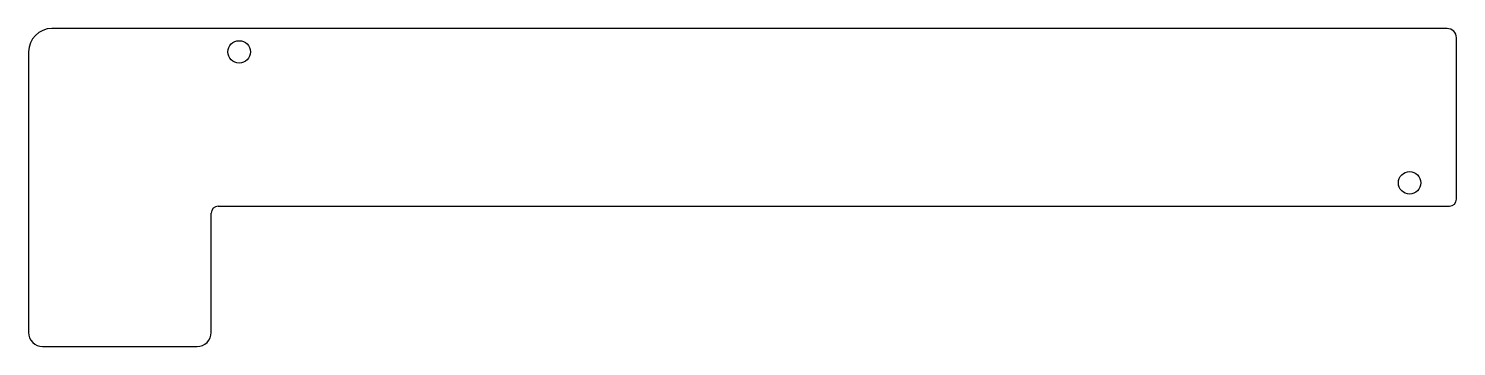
# Model space of a CAD drawing. Header units: millimetres. Extents: x -1 to 152, y 99 to 133.
import ezdxf

# ---------------------------------------------------------------- set-up
doc = ezdxf.new("R2010")
doc.units = ezdxf.units.MM

msp = doc.modelspace()

# ---------------------------------------------------------------- linework, layer by layer
at = {"color": 7, "linetype": 'Continuous', "lineweight": 25}
for p, q in [((151, 133), (2, 133)), ((152, 114.75), (152, 132)), ((-0.5, 130.5), (-0.5, 100.5)), ((19, 100.5), (19, 113.25)), ((19.75, 114), (151.25, 114)), ((1, 99), (17.5, 99))]:
    msp.add_line(p, q, dxfattribs=at)
for centre in [(22, 130.5), (147, 116.5)]:
    msp.add_circle(centre, 1.2, dxfattribs=at)
for centre, radius, start, end in [((2, 130.5), 2.5, 90, 180), ((151, 132), 1, 0, 90), ((151.25, 114.75), 0.75, 270, 0), ((19.75, 113.25), 0.75, 90, 180), ((1, 100.5), 1.5, 180, 270), ((17.5, 100.5), 1.5, 270, 0)]:
    msp.add_arc(centre, radius, start, end, dxfattribs=at)

doc.saveas('drawing.dxf')
